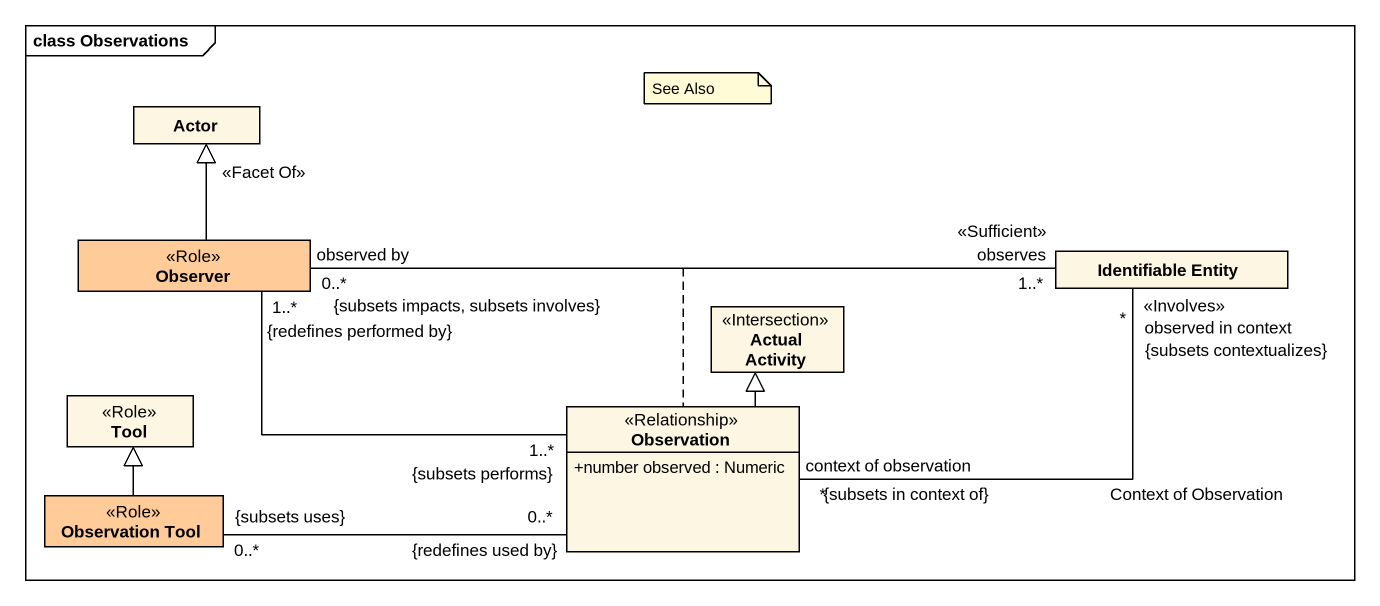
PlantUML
@startuml
mainframe class Observations
hide circle
hide empty members
skinparam classAttributeIconSize 0
class "Actor" as Actor_
class Observer <<Role>> #FFCC99
class "Identifiable Entity" as Identifiable_Entity
class "Actual Activity" as Actual_Activity <<Intersection>>
class Tool <<Role>>
class Observation <<Relationship>> {
  +number observed : Numeric
}
class "Observation Tool" as Observation_Tool <<Role>> #FFCC99
Observer -up-|> Actor_ : <<Facet Of>>
Observer "observed by\n0..*\n{subsets impacts, subsets involves}" -right- "observes\n1..*\n<<Sufficient>>" Identifiable_Entity
(Observer, Identifiable_Entity) .. Observation
Observation "1..*\n{subsets performs}" -left- "1..*\n{redefines performed by}" Observer
Observation "context of observation\n*\n{subsets in context of}" -right- "observed in context\n<<Involves>>\n*\n{subsets contextualizes}" Identifiable_Entity : Context of Observation
Observation -up-|> Actual_Activity
Observation_Tool -up-|> Tool
Observation_Tool "0..*\n{subsets uses}" -right- "0..*\n{redefines used by}" Observation
note as N1
  See Also
end note
@enduml
